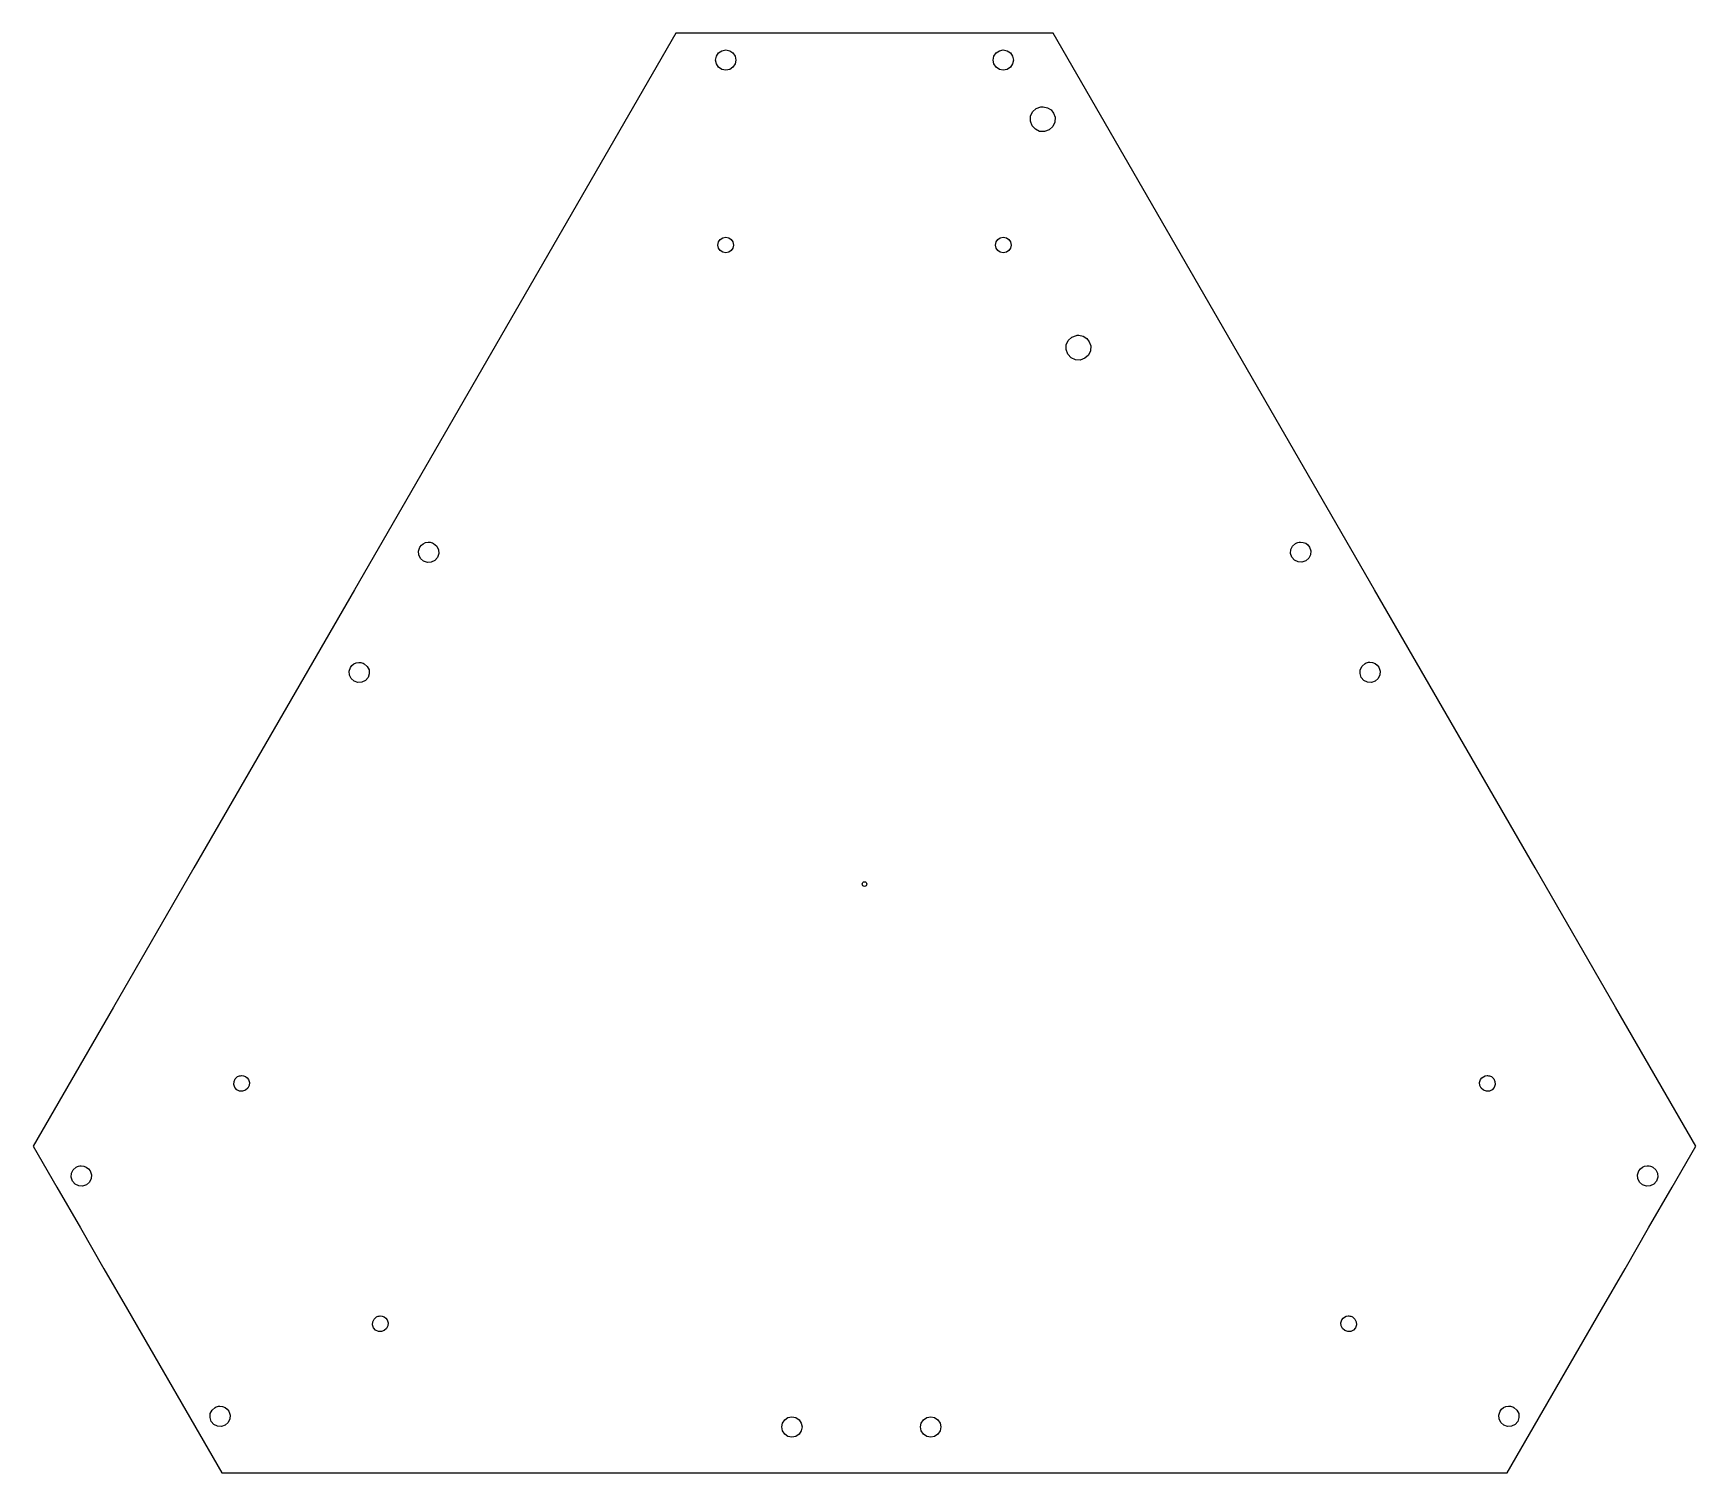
# Model space of a CAD drawing. Extents: x 0 to 359, y 0 to 311.
import ezdxf

# ---------------------------------------------------------------- set-up
doc = ezdxf.new("R2010")
doc.units = 0
doc.layers.add('Ebene_1', color=7, linetype='CONTINUOUS')

msp = doc.modelspace()

# ---------------------------------------------------------------- linework, layer by layer
at = {"layer": 'Ebene_1', "color": 5}
for points in [[(139.04736, 311.312109), (69.595336, 191.017641), (52.23178, 160.943059), (34.868224, 130.86848), (17.504665, 100.7939), (0.141109, 70.719318), (5.23489, 61.896566), (10.328668, 53.073814), (15.422449, 44.251062), (20.51623, 35.42831), (40.889147, 0.141162), (179.797602, 0.141162), (318.706592, 0.141727), (339.079509, 35.428324), (344.173309, 44.251076), (349.267082, 53.073828), (354.360854, 61.89658), (359.454655, 70.719332), (342.091074, 100.7939), (324.727521, 130.86848), (307.363968, 160.943059), (290.000415, 191.017641), (220.548396, 311.312109), (179.798155, 311.312109), (139.04736, 311.312109)], [(149.804878, 307.713776), (150.659238, 307.54127), (151.356917, 307.070873), (151.827311, 306.373197), (151.999816, 305.518837), (151.827311, 304.66448), (151.356917, 303.966799), (150.659235, 303.496405), (149.804878, 303.323899), (148.950518, 303.496405), (148.252839, 303.966799), (147.782443, 304.664477), (147.609937, 305.518837), (147.782443, 306.373197), (148.252836, 307.070876), (148.950518, 307.54127), (149.804878, 307.713776)], [(209.793636, 307.713211), (210.647996, 307.540706), (211.345674, 307.070309), (211.816068, 306.372633), (211.988574, 305.518273), (211.816068, 304.663916), (211.345674, 303.966234), (210.647993, 303.49584), (209.793636, 303.323335), (208.939276, 303.49584), (208.241597, 303.966234), (207.7712, 304.663913), (207.598695, 305.518273), (207.7712, 306.372633), (208.241594, 307.070312), (208.939276, 307.540706), (209.793636, 307.713211)], [(218.429526, 295.414496), (219.339111, 295.212713), (220.106355, 294.729911), (220.670599, 294.020409), (220.971179, 293.138529), (220.923862, 292.069549), (220.485562, 291.134129), (219.728521, 290.431275), (218.724976, 290.059991), (217.655827, 290.107133), (216.720224, 290.545388), (216.017228, 291.302495), (215.645889, 292.306193), (215.693028, 293.375343), (216.131286, 294.310945), (216.888392, 295.013943), (217.89209, 295.385282), (218.025773, 295.402667), (218.160077, 295.41334), (218.294745, 295.417289), (218.429526, 295.414496)], [(149.804878, 267.224247), (150.46464, 267.091042), (151.003408, 266.727792), (151.366659, 266.189022), (151.499862, 265.52926), (151.366659, 264.869497), (151.003408, 264.330728), (150.46464, 263.967477), (149.804878, 263.834273), (149.145116, 263.967476), (148.606345, 264.330727), (148.243094, 264.869496), (148.109891, 265.52926), (148.243094, 266.189023), (148.606345, 266.727793), (149.145116, 267.091043), (149.804878, 267.224247)], [(209.794186, 267.225347), (210.453948, 267.092143), (210.992719, 266.728893), (211.35597, 266.190123), (211.489173, 265.53036), (211.35597, 264.870597), (210.992719, 264.331827), (210.453948, 263.968577), (209.794186, 263.835373), (209.134424, 263.968577), (208.595653, 264.331827), (208.232402, 264.870597), (208.099199, 265.53036), (208.232402, 266.190123), (208.595653, 266.728893), (209.134424, 267.092143), (209.794186, 267.225347)], [(226.148744, 246.024506), (227.058329, 245.822722), (227.825573, 245.339922), (228.389817, 244.630421), (228.690397, 243.748539), (228.643258, 242.679388), (228.205003, 241.743787), (227.447894, 241.040788), (226.444196, 240.669448), (225.37493, 240.716653), (224.439273, 241.155043), (223.736305, 241.912325), (223.365107, 242.916203), (223.412424, 243.985182), (223.850721, 244.920602), (224.607762, 245.623457), (225.611308, 245.994743), (225.744982, 246.012269), (225.879281, 246.023078), (226.013951, 246.02717), (226.148744, 246.024506)], [(85.636804, 201.292836), (85.910487, 201.269214), (86.178053, 201.211889), (86.436411, 201.121722), (86.68246, 200.999576), (87.336081, 200.423089), (87.705132, 199.666971), (87.763764, 198.827639), (87.48613, 198.001518), (86.90957, 197.347702), (86.153291, 196.978581), (85.313779, 196.920008), (84.487519, 197.197845), (83.833706, 197.774405), (83.464582, 198.530687), (83.40601, 199.370197), (83.683849, 200.196456), (84.017419, 200.635557), (84.442846, 200.973298), (84.938149, 201.196296), (85.481362, 201.291171), (85.520207, 201.292582), (85.559066, 201.293428), (85.597937, 201.293496), (85.636804, 201.292836)], [(274.0262, 201.329767), (274.613499, 201.264173), (275.153127, 201.049168), (275.61753, 200.700237), (275.979155, 200.232849), (276.256788, 199.406728), (276.198157, 198.567396), (275.829106, 197.811275), (275.175485, 197.234788), (274.349452, 196.957059), (273.510157, 197.015552), (272.75401, 197.384445), (272.177424, 198.037908), (271.899489, 198.864077), (271.957923, 199.703552), (272.326889, 200.459857), (272.980544, 201.036519), (273.226594, 201.158665), (273.484948, 201.248832), (273.752518, 201.306157), (274.0262, 201.329767)], [(70.641542, 175.320673), (70.915227, 175.297051), (71.182793, 175.239728), (71.441148, 175.149561), (71.687198, 175.027415), (72.341014, 174.450855), (72.710135, 173.694573), (72.768707, 172.855064), (72.490871, 172.028804), (71.914209, 171.375149), (71.157904, 171.006183), (70.318428, 170.947749), (69.49226, 171.225685), (68.838602, 171.802346), (68.469639, 172.558651), (68.411205, 173.398124), (68.68914, 174.224296), (69.022608, 174.663301), (69.447897, 175.001005), (69.943045, 175.224034), (70.4861, 175.319007), (70.524945, 175.320419), (70.563807, 175.321265), (70.602677, 175.321333), (70.641542, 175.320673)], [(289.021443, 175.357054), (289.608747, 175.29146), (290.148384, 175.076457), (290.612781, 174.727523), (290.97442, 174.260135), (291.252042, 173.434011), (291.193425, 172.59468), (290.824363, 171.838561), (290.170736, 171.262074), (289.3447, 170.984345), (288.505399, 171.042838), (287.74927, 171.411731), (287.17269, 172.065197), (286.894757, 172.891369), (286.953177, 173.730841), (287.322154, 174.487146), (287.975809, 175.063808), (288.221851, 175.185951), (288.480197, 175.276121), (288.747772, 175.333443), (289.021443, 175.357054)], [(179.799255, 127.884742), (179.991929, 127.84584), (180.149265, 127.739759), (180.255346, 127.582422), (180.294248, 127.389749), (180.255346, 127.197076), (180.149265, 127.03974), (179.991929, 126.933658), (179.799255, 126.894757), (179.606585, 126.933658), (179.449246, 127.03974), (179.343167, 127.197079), (179.304266, 127.389749), (179.343167, 127.58242), (179.449246, 127.739759), (179.606585, 127.84584), (179.799255, 127.884742)], [(45.126889, 85.989581), (45.580437, 85.938905), (45.997164, 85.772837), (46.355783, 85.50334), (46.635017, 85.142364), (46.849387, 84.50442), (46.804091, 83.856283), (46.519091, 83.27241), (46.014348, 82.827258), (45.376492, 82.612792), (44.728394, 82.65795), (44.144496, 82.942792), (43.699243, 83.447377), (43.48457, 84.085368), (43.529669, 84.733647), (43.814584, 85.317706), (44.319361, 85.763033), (44.509373, 85.857385), (44.708893, 85.927043), (44.915527, 85.97133), (45.126889, 85.989581)], [(314.46832, 85.991839), (314.679676, 85.973579), (314.886319, 85.929293), (315.085822, 85.859635), (315.275842, 85.765282), (315.780625, 85.319955), (316.065528, 84.735896), (316.110627, 84.087618), (315.895969, 83.449626), (315.450707, 82.945041), (314.866818, 82.6602), (314.218722, 82.615041), (313.580844, 82.829508), (313.076118, 83.27466), (312.791101, 83.858532), (312.745805, 84.50667), (312.960181, 85.144613), (313.217737, 85.483737), (313.546215, 85.744595), (313.928683, 85.916855), (314.34815, 85.990176), (314.378178, 85.991305), (314.408206, 85.99187), (314.438263, 85.992019), (314.46832, 85.991839)], [(10.484663, 66.494697), (11.071962, 66.4291), (11.611591, 66.214098), (12.075993, 65.865167), (12.437619, 65.397778), (12.715455, 64.571519), (12.656883, 63.732007), (12.287761, 62.975728), (11.633946, 62.399167), (10.807825, 62.121534), (9.968493, 62.180168), (9.212375, 62.549219), (8.635888, 63.20284), (8.358158, 64.028874), (8.416652, 64.868169), (8.785544, 65.624313), (9.439007, 66.200898), (9.685029, 66.323188), (9.943375, 66.413496), (10.210953, 66.470957), (10.484663, 66.494697)], [(349.111634, 66.496955), (349.385333, 66.473333), (349.65288, 66.416011), (349.911254, 66.325844), (350.157295, 66.203698), (350.81112, 65.627138), (351.180238, 64.870858), (351.238799, 64.031346), (350.96098, 63.205087), (350.3844, 62.551271), (349.628129, 62.18215), (348.788602, 62.123577), (347.962368, 62.401414), (347.308685, 62.978076), (346.939736, 63.73438), (346.881288, 64.573853), (347.15922, 65.400025), (347.492638, 65.839191), (347.91789, 66.177048), (348.413077, 66.400209), (348.956186, 66.49529), (348.995048, 66.496701), (349.03391, 66.497548), (349.072772, 66.497615), (349.111634, 66.496955)], [(75.122373, 34.037448), (75.575853, 33.986874), (75.992549, 33.820941), (76.351188, 33.551597), (76.630498, 33.190782), (76.845071, 32.552703), (76.799837, 31.904387), (76.514764, 31.320354), (76.009829, 30.875126), (75.371885, 30.660755), (74.723751, 30.706052), (74.139878, 30.991051), (73.694723, 31.495794), (73.480257, 32.133651), (73.525416, 32.781748), (73.810257, 33.365644), (74.314842, 33.810897), (74.504854, 33.905253), (74.704373, 33.974908), (74.911008, 34.019197), (75.122373, 34.037448)], [(284.47394, 34.039142), (284.685296, 34.020882), (284.891939, 33.976593), (285.091442, 33.906937), (285.281462, 33.812582), (285.786245, 33.367255), (286.071148, 32.783196), (286.116247, 32.134918), (285.901589, 31.496926), (285.456327, 30.992341), (284.872437, 30.7075), (284.224342, 30.662344), (283.586464, 30.876811), (283.081737, 31.321962), (282.796721, 31.905835), (282.751424, 32.55397), (282.9658, 33.191913), (283.223356, 33.531037), (283.551835, 33.791898), (283.934302, 33.964158), (284.353769, 34.037479), (284.383798, 34.038608), (284.413826, 34.039173), (284.443883, 34.039322), (284.47394, 34.039142)], [(40.478492, 14.54255), (41.06579, 14.476953), (41.605419, 14.261951), (42.069821, 13.91302), (42.431447, 13.445632), (42.709286, 12.619375), (42.650714, 11.779863), (42.28159, 11.023584), (41.627777, 10.44702), (40.801656, 10.169387), (39.962324, 10.228019), (39.206203, 10.59707), (38.629716, 11.250691), (38.351781, 12.076859), (38.410215, 12.916335), (38.779178, 13.67264), (39.432836, 14.249302), (39.678885, 14.371447), (39.93724, 14.461615), (40.204809, 14.51894), (40.478492, 14.54255)], [(319.116717, 14.545373), (319.390388, 14.521751), (319.657963, 14.464428), (319.916309, 14.374261), (320.162351, 14.252115), (320.816175, 13.675555), (321.185293, 12.919276), (321.243883, 12.079763), (320.966035, 11.253504), (320.389483, 10.599689), (319.633184, 10.230567), (318.793686, 10.171995), (317.967424, 10.449831), (317.313769, 11.026493), (316.944792, 11.782798), (316.886372, 12.622271), (317.164304, 13.448442), (317.497693, 13.887608), (317.922974, 14.225465), (318.418133, 14.448627), (318.961269, 14.543707), (319.000103, 14.545119), (319.038965, 14.545965), (319.077827, 14.546033), (319.116717, 14.545373)], [(164.111668, 12.227995), (164.966161, 12.055436), (165.663901, 11.584901), (166.134261, 10.887042), (166.306609, 10.032507), (166.134103, 9.178147), (165.66371, 8.480465), (164.966028, 8.010071), (164.111668, 7.837566), (163.257308, 8.010071), (162.559629, 8.480468), (162.089235, 9.178147), (161.91673, 10.032507), (162.089077, 10.887042), (162.559434, 11.584901), (163.257175, 12.055433), (164.111668, 12.227995)], [(194.10219, 12.227995), (194.956683, 12.055433), (195.654424, 11.584901), (196.124781, 10.887042), (196.297128, 10.032507), (196.124623, 9.178147), (195.654229, 8.480468), (194.95655, 8.010071), (194.10219, 7.837566), (193.24783, 8.010071), (192.550151, 8.480468), (192.079758, 9.178147), (191.907252, 10.032507), (192.079599, 10.887042), (192.549957, 11.584901), (193.247697, 12.055433), (194.10219, 12.227995)]]:
    msp.add_lwpolyline(points, close=True, dxfattribs=at)

doc.saveas('drawing.dxf')
